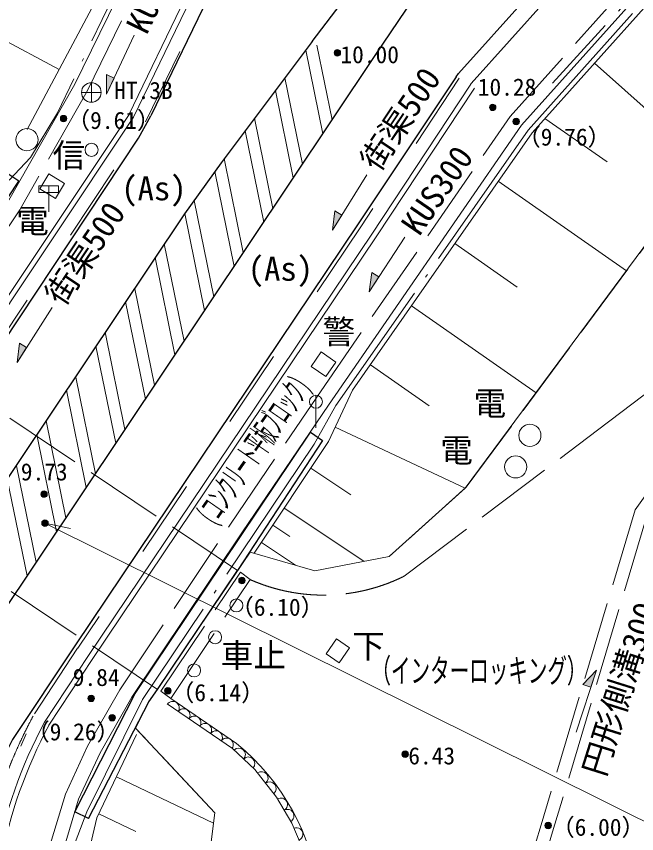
# Model space of a CAD drawing. Units: millimetres, scale not verified. Extents: x -205696 to 203092, y -138500 to 138701.
# Drawn here: x -55523 to -31736, y 5923 to 37269 of the extents above; entities that cross this region are included whole.
import ezdxf
from ezdxf.enums import TextEntityAlignment as Align

# ---------------------------------------------------------------- set-up
doc = ezdxf.new("R2010")
doc.units = ezdxf.units.MM
doc.header["$LTSCALE"] = 500
doc.header["$PDMODE"] = 32
doc.header["$PDSIZE"] = 250
for name, pattern in [('DASHED', [7.5, 6, -1.5]), ('DASHED_SPACED', [12, 6, -6]), ('LONG_DASHED_DOTTED', [15.25, 12, -1.5, 0.25, -1.5])]:
    doc.linetypes.add(name, pattern=pattern)
for name, color, linetype, lineweight in [('0-0_S-SUV', 7, 'Continuous', 13), ('0-1_S-SUV-SRVR', 7, 'Continuous', 13), ('0-3_S-SUV-FRAM', 7, 'Continuous', 13), ('0-4_S-SUV-TTL', 7, 'Continuous', 13), ('0-A', 1, 'Continuous', 15)]:
    doc.layers.add(name, color=color, linetype=linetype, lineweight=lineweight)
doc.styles.add('ＭＳ ゴシック', font='')
doc.styles.get('ＭＳ ゴシック').set_extended_font_data('MS Gothic')

msp = doc.modelspace()

# ---------------------------------------------------------------- linework, layer by layer
at = {"layer": '0-0_S-SUV', "lineweight": 25}
for p, q in [((-44180.7, 36301.5), (-19059.6, 69726.1)), ((-41768.5, 35763.3), (-19059.6, 69726.1)), ((-38567.8, 35072.1), (-24756.8, 50487.6)), ((-46644.4, 41134.4), (-50372.3, 33456.4)), ((-60833.6, 7250), (-41768.5, 35763.3)), ((-38652.2, 34944.4), (-38567.8, 35072.1)), ((-55423.4, 30947.4), (-55922.4, 31280.6)), ((-66552.7, 14283.2), (-55423.4, 30947.4)), ((-44237.3, 21324.2), (-43777.3, 20996.2)), ((-43777.3, 20996.2), (-47047.3, 16021.1)), ((-50114.4, 11456.1), (-47047.3, 16021.1)), ((-52753.5, 6505), (-53277.5, 6758))]:
    msp.add_line(p, q, dxfattribs=at)
at = {"layer": '0-0_S-SUV'}
for p, q in [((-24273.7, 50104.4), (-38079.1, 34695)), ((-36155.4, 33095.7), (-22311.8, 48547.7)), ((-35748, 32801.2), (-21919.4, 48236.4)), ((-50001.2, 42544.8), (-55105.3, 32933.9)), ((-53298.2, 34643.4), (-49843.4, 41722.9)), ((-47378.6, 41414.8), (-51215.4, 33486.5)), ((-47169.1, 41388.6), (-51035.4, 33399.4)), ((-52064.7, 34286.8), (-51009.4, 36553.2)), ((-43418.6, 33295.5), (-44004.2, 36168.3)), ((-43770.5, 32769.2), (-44424.5, 35977)), ((-33348.9, 35478.9), (-28940.4, 31529.3)), ((-44552.6, 31599.4), (-45227.3, 34908.9)), ((-37958.3, 34515.1), (-41730.4, 28808)), ((-38125.2, 34625.4), (-38079.1, 34695)), ((-44904.6, 31073.1), (-45588.6, 34428.2)), ((-45686.7, 29903.4), (-46391.4, 33360)), ((-43550.4, 22361.6), (-36155.4, 33095.7)), ((-46038.6, 29377), (-46752.7, 32879.3)), ((-46820.7, 28207.3), (-47555.5, 31811.1)), ((-47172.7, 27680.9), (-47914.2, 31318.2)), ((-43399.9, 29066.9), (-42078.3, 31189)), ((-54281.4, 30767.4), (-54281.4, 29767.4)), ((-54627.4, 30647.4), (-54023.4, 30283.4)), ((-47954.8, 26511.2), (-48708.8, 30209.4)), ((-48306.8, 25984.9), (-49066.3, 29710.5)), ((-41731.2, 28806.8), (-52590.4, 12644.6)), ((-49088.9, 24815.1), (-49848.8, 28542.5)), ((-41991.8, 26708.6), (-40625, 28801.9)), ((-49440.8, 24288.8), (-50200.8, 28016.5)), ((-50222.9, 23119.1), (-50976.9, 26817.3)), ((-55493.6, 23997.3), (-54152.6, 26107.2)), ((-50574.9, 22592.7), (-51334.5, 26318.3)), ((-51357, 21423), (-52116.9, 25150.4)), ((-51708.9, 20896.6), (-52468.9, 24624.3)), ((-52491.1, 19726.9), (-53245, 23425.1)), ((-52843, 19200.5), (-53602.6, 22926.2)), ((-44033.3, 21489.2), (-44033.3, 22739.2)), ((-53625.1, 18030.8), (-54385, 21758.2)), ((-53977.1, 17504.5), (-54737.1, 21232.2)), ((-54759.2, 16334.8), (-55513.2, 20033)), ((-55111.1, 15808.4), (-55870.7, 19534)), ((-54424.5, 17828.2), (-53444.4, 17629.6)), ((-46558.3, 15667.1), (-46932.3, 15950.1)), ((-52589.3, 12646.2), (-54271.3, 10087.2)), ((-33281.5, 12189), (-34059.1, 9812.9)), ((-49604.4, 11103.1), (-49978.4, 11386.1)), ((-49604.4, 11103.1), (-47077.4, 9379)), ((-55144.5, 9752.1), (-55351.5, 9281.1))]:
    msp.add_line(p, q, dxfattribs=at)
at = {"layer": '0-0_S-SUV', "linetype": 'DASHED'}
for p, q in [((-36584.5, 33433.5), (-22739.5, 48887.1)), ((-52808.4, 34404.4), (-49354.4, 41482.4)), ((-44000.3, 22669.2), (-36584.5, 33433.5)), ((-29846.7, 30588), (-38271.2, 19207.2)), ((-47047.3, 16021.1), (-60199.5, 24812.3)), ((-50114.4, 11456.1), (-63268.6, 20252.2)), ((-49978.4, 11386.1), (-46932.3, 15950.1)), ((-49604.4, 11103.1), (-46558.3, 15667.1))]:
    msp.add_line(p, q, dxfattribs=at)
at = {"layer": '0-0_S-SUV', "linetype": 'LONG_DASHED_DOTTED'}
for p, q in [((-35897.3, 32904.2), (-22060.6, 48348.5)), ((-50034.6, 41746.8), (-53943.4, 33574.4)), ((-35897.3, 32904.2), (-43267.3, 22341.2))]:
    msp.add_line(p, q, dxfattribs=at)
at = {"layer": '0-0_S-SUV', "linetype": 'DASHED_SPACED'}
for p, q in [((-46645.3, 41323.1), (-50585.3, 33181.6)), ((-38542.3, 34901.1), (-42314.4, 29194)), ((-42312.3, 29197.2), (-53171.5, 13035)), ((-53174.3, 13030.7), (-54856.3, 10471.7))]:
    msp.add_line(p, q, dxfattribs=at)
at = {"layer": '0-0_S-SUV', "lineweight": 25}
for points in [[(-44180.7, 36301.5), (-47673.3, 31654.4), (-49079.3, 29692.3), (-63107.6, 8729.1)], [(-38652.2, 34944.4), (-42417.2, 29310.3), (-53276.5, 13132.1), (-55671.5, 9534.1), (-55956.5, 8977.1), (-56174.5, 8235), (-56866.5, 5173), (-56959.5, 4662), (-57212.5, 2132), (-57190.6, 86.9)], [(-80754.9, -12188.2), (-76080.9, -5221.1), (-66236.7, 9471.1), (-60633.5, 17826.2), (-50836.4, 32592.4), (-50372.3, 33456.4)], [(-53277.5, 6758), (-50967.4, 11293.1), (-44237.3, 21324.2)], [(-52753.5, 6505), (-50438.4, 10973.1), (-50114.4, 11456.1)]]:
    msp.add_lwpolyline(points, dxfattribs=at)
at = {"layer": '0-0_S-SUV'}
for points in [[(-52064.7, 34286.8), (-52065.2, 35036.8), (-51777.8, 34903)], [(-54023.4, 30283.4), (-54627.4, 30647.4), (-54280.6, 31222.8), (-53676.6, 30858.8)], [(-54656.4, 30767.4), (-53906.4, 30767.4), (-53906.4, 30517.4), (-54656.4, 30517.4)], [(-43399.9, 29066.9), (-43309.6, 29811.4), (-43040.6, 29643.8)], [(-41991.8, 26708.6), (-41885.6, 27451), (-41620.2, 27277.7)], [(-55493.6, 23997.3), (-55396.5, 24741), (-55129, 24570.9)], [(-43658.3, 23454.2), (-44219.3, 23845.2), (-43834.6, 24397.1), (-43273.6, 24006.1)], [(-43245.3, 13399.1), (-43643.3, 12819.1), (-43143.6, 12476.2), (-42745.6, 13056.2)], [(-33281.5, 12189), (-33794.2, 11641.5), (-33492.9, 11542.9)]]:
    msp.add_lwpolyline(points, close=True, dxfattribs=at)
for points in [[(-53282.5, 34673.3), (-55858.3, 30131.3), (-63519, 18740.6), (-67075.1, 13512.4), (-68419.4, 12006.9), (-81214.6, -7085), (-87922.6, -17221.5)], [(-38125.2, 34625.4), (-41897.2, 28918.3), (-52756.4, 12756.1), (-54438.5, 10197.1)], [(-51201.8, 33510.4), (-60684.4, 19287), (-66985.4, 10037), (-76873.2, -4749.1), (-86154.6, -18696.5)], [(-85988.1, -18807.3), (-76706.9, -4860.1), (-66819.7, 9925.1), (-60518.5, 19175.2), (-51035.4, 33399.4)], [(-50952.4, -10109.8), (-51949.5, -8304.3), (-52735.8, -6516.1), (-53394.9, -4560.2), (-53876.4, -2620.6), (-54139.2, -680), (-54119.6, 1322.9), (-54027.4, 3359.7), (-53725.9, 5259), (-53133.5, 7249.4), (-52309, 9023.3), (-51089.8, 11151.9), (-46853.3, 17494.8), (-43550.4, 22361.6)], [(-54424.5, 17828.2), (-25623.3, 3497.3), (-11248.1, 3497.3)]]:
    msp.add_lwpolyline(points, dxfattribs=at)
at = {"layer": '0-0_S-SUV', "linetype": 'DASHED'}
for points in [[(-52808.4, 34404.4), (-55394.4, 29844.4), (-63067.6, 18435.2)], [(-40651.3, 15798.1), (-33232.1, 21398.2), (-25372, 27392.2)], [(-25954.3, 26550.2), (-31798.6, 18339.5), (-35437.1, 6134.7), (-39911.9, -8672.6)], [(-25547, 26260.2), (-31343.1, 18117.1), (-34958.2, 5990.9), (-39433.3, -8817.3)], [(-51429.5, -10373.3), (-52438.5, -8546.2), (-53244.5, -6713.2), (-53918.5, -4713.2), (-54412.5, -2723.1), (-54684.5, -714.1), (-54664.5, 1337.9), (-54570.5, 3415), (-54258.5, 5380), (-53644.5, 7443), (-52793.5, 9274), (-51553.4, 11439.1), (-47305.3, 17799.2), (-44000.3, 22669.2)], [(-38271.2, 19207.2), (-41220.3, 16556.1), (-44076.3, 16008.1), (-46560.3, 16724.1)], [(-48083.4, 5410), (-47912.4, 6717), (-50930.4, 9947.1)]]:
    msp.add_lwpolyline(points, dxfattribs=at)
at = {"layer": '0-0_S-SUV', "linetype": 'LONG_DASHED_DOTTED'}
for points in [[(-71250.7, 8257.1), (-69031.7, 11544.1), (-67828.7, 13144.2), (-55793.4, 30980.4), (-54974.4, 31852.4), (-53943.4, 33574.4)], [(-43267.3, 22341.2), (-44099.3, 20858.2), (-50680.4, 11068.1), (-52826.5, 6754), (-53436.5, 5128), (-53850.3, 3378.1), (-53984.8, 475.4)]]:
    msp.add_lwpolyline(points, dxfattribs=at)
at = {"layer": '0-0_S-SUV', "linetype": 'DASHED_SPACED'}
msp.add_lwpolyline([(-62642.3, 15169.4), (-60103.9, 18895.8), (-50619.3, 33122)], dxfattribs=at)
at = {"layer": '0-0_S-SUV'}
for centre, radius in [((-43213.2, 35866.4), 125), ((-43213.2, 35866.4), 100), ((-43213.2, 35866.4), 75), ((-43213.2, 35866.4), 50), ((-43213.2, 35866.4), 25), ((-43213.2, 35866.4), 10), ((-37256.1, 33777.4), 125), ((-37256.1, 33777.4), 100), ((-37256.1, 33777.4), 75), ((-37256.1, 33777.4), 50), ((-37256.1, 33777.4), 25), ((-37256.1, 33777.4), 10), ((-53711.4, 33347.4), 125), ((-53711.4, 33347.4), 100), ((-53711.4, 33347.4), 75), ((-53711.4, 33347.4), 50), ((-53711.4, 33347.4), 25), ((-53711.4, 33347.4), 10), ((-36356.1, 33238.4), 125), ((-36356.1, 33238.4), 100), ((-36356.1, 33238.4), 75), ((-36356.1, 33238.4), 50), ((-36356.1, 33238.4), 25), ((-36356.1, 33238.4), 10), ((-55116.4, 32537.4), 425), ((-52640.4, 32149.4), 250), ((-44033.3, 22489.2), 250), ((-35831.2, 21198.2), 425), ((-36376.2, 19990.2), 425), ((-54461.5, 18947.2), 125), ((-54461.5, 18947.2), 100), ((-54461.5, 18947.2), 75), ((-54461.5, 18947.2), 50), ((-54461.5, 18947.2), 25), ((-54461.5, 18947.2), 10), ((-54424.5, 17828.2), 125), ((-54424.5, 17828.2), 100), ((-54424.5, 17828.2), 75), ((-54424.5, 17828.2), 50), ((-54424.5, 17828.2), 25), ((-54424.5, 17828.2), 10), ((-46871.3, 15629.1), 125), ((-46871.3, 15629.1), 100), ((-46871.3, 15629.1), 75), ((-46871.3, 15629.1), 50), ((-46871.3, 15629.1), 25), ((-46871.3, 15629.1), 10), ((-47085.4, 14675.1), 250), ((-47900.4, 13456.1), 250), ((-48706.4, 12184.1), 250), ((-49715.4, 11400.1), 125), ((-49715.4, 11400.1), 100), ((-49715.4, 11400.1), 75), ((-49715.4, 11400.1), 50), ((-49715.4, 11400.1), 25), ((-49715.4, 11400.1), 10), ((-52651.4, 11111.1), 125), ((-52651.4, 11111.1), 100), ((-52651.4, 11111.1), 75), ((-52651.4, 11111.1), 50), ((-52651.4, 11111.1), 25), ((-52651.4, 11111.1), 10), ((-51851.4, 10369.1), 125), ((-51851.4, 10369.1), 100), ((-51851.4, 10369.1), 75), ((-51851.4, 10369.1), 50), ((-51851.4, 10369.1), 25), ((-51851.4, 10369.1), 10), ((-40611.3, 8975), 125), ((-40611.3, 8975), 100), ((-40611.3, 8975), 75), ((-40611.3, 8975), 50), ((-40611.3, 8975), 25), ((-40611.3, 8975), 10), ((-35130.2, 6236.9), 125), ((-35130.2, 6236.9), 100), ((-35130.2, 6236.9), 75), ((-35130.2, 6236.9), 50), ((-35130.2, 6236.9), 25), ((-35130.2, 6236.9), 10)]:
    msp.add_circle(centre, radius, dxfattribs=at)
at = {"layer": '0-0_S-SUV', "linetype": 'DASHED'}
msp.add_arc((-43744.2, 22018.4), 6946.8, 246.10248, 296.43805, dxfattribs=at)
at = {"layer": '0-0_S-SUV'}
for centre, radius, start, end in [((-49523.3, 10745.2), 250, 325.71472, 145.71472), ((-49110.2, 10463.5), 250, 325.71472, 145.71472), ((-48697.1, 10181.9), 250, 325.71472, 145.71472), ((-38185.1, 1454.2), 18455.6, 151.72378, 186.91288), ((-38185.1, 1454.2), 18255.6, 151.72378, 186.91288), ((-48284, 9900.2), 250, 325.71472, 145.71472), ((-47870.8, 9618.6), 250, 325.71449, 145.71496), ((-47457.7, 9336.9), 250, 325.71472, 145.71472), ((-46991.9, 8956.6), 250, 316.79843, 136.79843), ((-52684, 2530.3), 8851, 7.07179, 50.69522), ((-46627.4, 8614.3), 250, 316.79843, 136.79843), ((-46118.6, 8050.9), 250, 308.38948, 128.38948), ((-45808.1, 7659), 250, 308.38948, 128.38948), ((-45378.3, 7039.2), 250, 300.0136, 120.0136), ((-45128.2, 6606.3), 250, 300.0136, 120.0136), ((-44784.8, 5902.5), 250, 293.11825, 113.11825)]:
    msp.add_arc(centre, radius, start, end, dxfattribs=at)
at = {"layer": '0-0_S-SUV', "linetype": 'DASHED_SPACED'}
msp.add_arc((-38185.1, 1454.2), 18955.6, 151.72378, 186.91288, dxfattribs=at)
at = {"layer": '0-0_S-SUV'}
for p in [(-43213.2, 35866.4), (-37256.1, 33777.4), (-53711.4, 33347.4), (-36356.1, 33238.4), (-54461.5, 18947.2), (-54424.5, 17828.2), (-46871.3, 15629.1), (-49715.4, 11400.1), (-52651.4, 11111.1), (-51851.4, 10369.1), (-40611.3, 8975), (-35130.2, 6236.9)]:
    msp.add_point(p, dxfattribs=at)
for points in [[(-52064.7, 34286.8), (-52065.2, 35036.8), (-51777.8, 34903)], [(-43399.9, 29066.9), (-43309.6, 29811.4), (-43040.6, 29643.8)], [(-41991.8, 26708.6), (-41885.6, 27451), (-41620.2, 27277.7)], [(-55493.6, 23997.3), (-55396.5, 24741), (-55129, 24570.9)], [(-33281.5, 12189), (-33794.2, 11641.5), (-33492.9, 11542.9)]]:
    msp.add_solid(points, dxfattribs=at)
at = {"layer": '0-1_S-SUV-SRVR'}
msp.add_circle((-52647.3, 34350.4), 375, dxfattribs=at)
at = {"layer": '0-3_S-SUV-FRAM'}
for p, q in [((-53882.8, 35235.8), (-56266.1, 36501.6)), ((-35253.9, 33352.7), (-32867.4, 31689.8)), ((-37042.1, 30943.8), (-32121.4, 27515.1)), ((-38708.7, 28552), (-36316.9, 26885.4)), ((-40375.3, 26160.2), (-35591.6, 22827)), ((-41948.7, 23902), (-39690.6, 22328.6)), ((-43292.6, 21511.4), (-38309.8, 19172.5)), ((-44232.7, 19937.3), (-42703, 18918.3)), ((-45251.7, 18407.6), (-42192.3, 16369.6)), ((-45688.9, 17751.3), (-45032.6, 17314.1)), ((-46126.1, 17095), (-44813.5, 16220.6)), ((-51686.4, 8100.3), (-47963.4, 6326.9)), ((-52363.1, 6679.9), (-50942.6, 6003.2))]:
    msp.add_line(p, q, dxfattribs=at)
at = {"layer": '0-3_S-SUV-FRAM', "linetype": 'DASHED'}
msp.add_lwpolyline([(-34968.4, 34709.5), (-32278.7, 37643.8), (-21623.9, 48521.6), (-18811.5, 52741.2), (-13309.7, 60983.1), (-9771.2, 70778.5), (-7585.1, 75313.7), (705.8, 87833.7), (3424.3, 91868.3), (11925.1, 103799.7), (24568.5, 118363.3), (38743.7, 131718.6), (44889.8, 138000)], dxfattribs=at)
at = {"layer": '0-3_S-SUV-FRAM'}
for points in [[(-46403.3, 16678.9), (-43551.4, 20960), (-42628.1, 22927), (-35748, 32801.2)], [(-43870.4, 435.9), (-44149.4, 3598), (-44339.9, 4616.5), (-44606.2, 5484.2), (-44963.4, 6320.9), (-45543.2, 7324.6), (-46383.6, 8385.3), (-47235.7, 9185.6), (-49745.3, 10896.5)], [(-53347.8, -285.3), (-53178.7, 3378.1), (-52431.9, 6535.3), (-50910.9, 9728.3)]]:
    msp.add_lwpolyline(points, dxfattribs=at)
at = {"layer": '0-4_S-SUV-TTL'}
for p, q in [((-52647.3, 34725.4), (-52647.3, 33975.4)), ((-52272.3, 34350.4), (-53022.3, 34350.4))]:
    msp.add_line(p, q, dxfattribs=at)
at = {"layer": '0-A'}
msp.add_lwpolyline([(-1272.9, 71635.8), (-7360.5, 58046), (-16382.3, 44899.5), (-18890.4, 42093.6), (-29846.7, 30588), (-38309.8, 19172.5), (-41220.3, 16556.1), (-44076.3, 16008.1), (-46560.3, 16724.1), (-50438.4, 10973.1), (-50958.6, 9964.2), (-47912.4, 6717), (-48083.4, 5410), (-48441.4, 4534), (-49406.4, -102.2), (-54137.6, -519.2), (-54139.2, -680), (-53876.4, -2620.6)], dxfattribs=at)

# ---------------------------------------------------------------- texts
at = {"layer": '0-0_S-SUV', "style": 'ＭＳ ゴシック'}
for s, rotation, p in [('KUS300', 64.183, (-50279.6, 36404.6)), ('街渠500', 56.187, (-41404.5, 31115.5)), ('KUS300', 55.503, (-39846, 28642.1)), ('街渠500', 56.187, (-53496.7, 25957.8)), ('円形側溝300', 72.543, (-32710.2, 7975.2))]:
    msp.add_text(s, height=916.4, rotation=rotation, dxfattribs=at).set_placement(p, align=Align.BOTTOM_LEFT)
for s, height, p in [('10.00', 659.8, (-43095.6, 35272.7)), ('10.28', 659.8, (-37828.5, 34029.4)), ('（9.61）', 659.8, (-53593.8, 32753.7)), ('（9.76）', 659.8, (-36314.2, 32113.7)), ('信', 916.4, (-54130.9, 31204.9)), ('(As)', 916.4, (-51494.8, 29940.7)), ('電', 916.4, (-55525.9, 28688.2)), ('(As)', 916.4, (-46643.8, 26854.6)), ('警', 916.4, (-43781.4, 24436.6)), ('電', 916.4, (-37986.7, 21686.6)), ('電', 916.4, (-39266.3, 19895.2)), ('9.73', 659.8, (-55351.8, 19272.6)), ('（6.10）', 659.8, (-47316.2, 14081.6)), ('下', 916.4, (-42641.5, 12387.6)), ('車止', 916.4, (-47685.8, 12030)), ('9.84', 659.8, (-53358.7, 11389.9)), ('（6.14）', 659.8, (-49597.8, 10806.3)), ('（9.26）', 659.8, (-55144.5, 9302)), ('6.43', 659.8, (-40493.6, 8381.3)), ('（6.00）', 659.8, (-35012.6, 5643.2))]:
    msp.add_text(s, height=height, dxfattribs=at).set_placement(p, align=Align.BOTTOM_LEFT)
at = {"layer": '0-0_S-SUV', "style": 'ＭＳ ゴシック', "width": 0.4}
msp.add_text('(コンクリート平板ブロック)', height=916.4, rotation=55.293, dxfattribs=at).set_placement((-47685, 17548.1), align=Align.BOTTOM_LEFT)
at = {"layer": '0-0_S-SUV', "style": 'ＭＳ ゴシック', "width": 0.6}
msp.add_text('（インターロッキング）', height=916.4, dxfattribs=at).set_placement((-41907.7, 11442.7), align=Align.BOTTOM_LEFT)
at = {"layer": '0-1_S-SUV-SRVR', "style": 'ＭＳ ゴシック'}
msp.add_text('HT.3B', height=659.8, dxfattribs=at).set_placement((-51772.3, 33900.4), align=Align.BOTTOM_LEFT)

doc.saveas('drawing.dxf')
